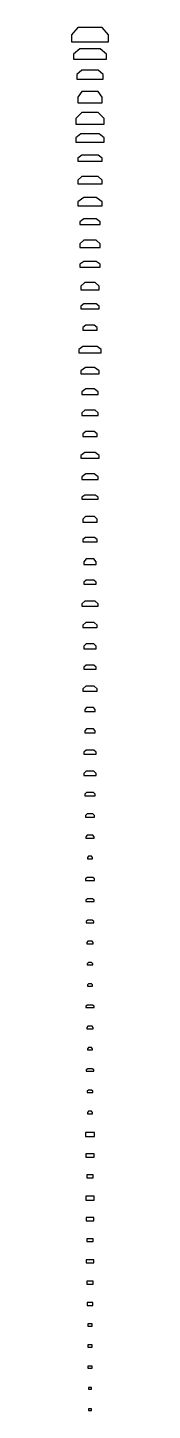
# Model space of a CAD drawing. Header units: metres. Extents: x 5500 to 14500, y -400 to 338000.
import ezdxf

# ---------------------------------------------------------------- set-up
doc = ezdxf.new("R2010")
doc.units = ezdxf.units.M

# ---------------------------------------------------------------- blocks, each defined once
blk = doc.blocks.new('5d5de94f-8a1f-46da-915c-43829c715016_3')
at = {"linetype": 'Continuous'}
blk.add_lwpolyline([(350, 0), (0, 0), (-350, 0), (-350, -400), (350, -400), (350, 0)], dxfattribs=at)
blk = doc.blocks.new('3d37e512-cc2f-4c3d-8024-04166e682c41_3')
at = {"linetype": 'Continuous'}
blk.add_lwpolyline([(400, 0), (0, 0), (-400, 0), (-400, -400), (400, -400), (400, 0)], dxfattribs=at)
blk = doc.blocks.new('2a50be27-398c-409e-9bae-6b66a91eae61_3')
at = {"linetype": 'Continuous'}
blk.add_lwpolyline([(500, 0), (0, 0), (-500, 0), (-500, -500), (500, -500), (500, 0)], dxfattribs=at)
blk = doc.blocks.new('1421df76-17d2-4d24-96e9-8cd9027ca617_3')
at = {"linetype": 'Continuous'}
blk.add_lwpolyline([(500, 0), (0, 0), (-500, 0), (-500, -500), (500, -500), (500, 0)], dxfattribs=at)
blk = doc.blocks.new('108c6125-4af4-4e92-b837-7bc6d1035538_3')
at = {"linetype": 'Continuous'}
blk.add_lwpolyline([(500, 0), (0, 0), (-500, 0), (-500, -600), (500, -600), (500, 0)], dxfattribs=at)
blk = doc.blocks.new('0b9fb1de-28af-4af9-8cb6-05856df35520_3')
at = {"linetype": 'Continuous'}
blk.add_lwpolyline([(700, 0), (0, 0), (-700, 0), (-700, -700), (700, -700), (700, 0)], dxfattribs=at)
blk = doc.blocks.new('7c900b3e-a316-4fc6-9d76-9eb1088e04bc_3')
at = {"linetype": 'Continuous'}
blk.add_lwpolyline([(800, 0), (0, 0), (-800, 0), (-800, -700), (800, -700), (800, 0)], dxfattribs=at)
blk = doc.blocks.new('1d57f048-96b5-4258-9f76-1beeaf7da490_3')
at = {"linetype": 'Continuous'}
blk.add_lwpolyline([(900, 0), (0, 0), (-900, 0), (-900, -700), (900, -700), (900, 0)], dxfattribs=at)
blk = doc.blocks.new('9ef034a0-a302-4d30-9e07-aa50593786bf_3')
at = {"linetype": 'Continuous'}
blk.add_lwpolyline([(800, 0), (0, 0), (-800, 0), (-800, -700), (800, -700), (800, 0)], dxfattribs=at)
blk = doc.blocks.new('18ac3429-5d69-4fa1-967b-d31f4e5ffcef_3')
at = {"linetype": 'Continuous'}
blk.add_lwpolyline([(900, 0), (0, 0), (-900, 0), (-900, -800), (900, -800), (900, 0)], dxfattribs=at)
blk = doc.blocks.new('934e56eb-ec02-491c-a95f-d647253b2b73_3')
at = {"linetype": 'Continuous'}
blk.add_lwpolyline([(1000, 0), (0, 0), (-1000, 0), (-1000, -1000), (1000, -1000), (1000, 0)], dxfattribs=at)
blk = doc.blocks.new('16e08440-d3ff-4a67-9b86-09301c4ea193_3')
at = {"linetype": 'Continuous'}
blk.add_lwpolyline([(800, 0), (0, 0), (-800, 0), (-800, -700), (800, -700), (800, 0)], dxfattribs=at)
blk = doc.blocks.new('cfaba256-83f3-4e5f-968b-c9d81c9dd7db_3')
at = {"linetype": 'Continuous'}
blk.add_lwpolyline([(1000, 0), (0, 0), (-1000, 0), (-1000, -800), (1000, -800), (1000, 0)], dxfattribs=at)
blk = doc.blocks.new('de4ee984-c810-47dc-ba15-55fd705dee78_3')
at = {"linetype": 'Continuous'}
blk.add_lwpolyline([(1100, 0), (0, 0), (-1100, 0), (-1100, -1000), (1100, -1000), (1100, 0)], dxfattribs=at)
blk = doc.blocks.new('5b6e9f0c-0fa3-4bc4-aea2-5b2d18349c4b_3')
at = {"linetype": 'Continuous'}
blk.add_lwpolyline([(400, 0), (0, 0), (-400, 0), (-600, -300), (-600, -600), (600, -600), (600, -300), (400, 0)], dxfattribs=at)
blk = doc.blocks.new('881f239e-30e0-4710-805f-d9c94285895e_3')
at = {"linetype": 'Continuous'}
blk.add_lwpolyline([(400, 0), (0, 0), (-400, 0), (-700, -300), (-700, -600), (700, -600), (700, -300), (400, 0)], dxfattribs=at)
blk = doc.blocks.new('6b1bec9e-63cd-4e17-98cc-31097463af0c_3')
at = {"linetype": 'Continuous'}
blk.add_lwpolyline([(500, 0), (0, 0), (-500, 0), (-900, -300), (-900, -600), (900, -600), (900, -300), (500, 0)], dxfattribs=at)
blk = doc.blocks.new('e57fc443-0ae6-47fa-a3f6-ba8484c9a322_3')
at = {"linetype": 'Continuous'}
blk.add_lwpolyline([(400, 0), (0, 0), (-400, 0), (-600, -300), (-600, -600), (600, -600), (600, -300), (400, 0)], dxfattribs=at)
blk = doc.blocks.new('d40e0b62-8974-41d9-9ab5-ca1cba6a4f08_3')
at = {"linetype": 'Continuous'}
blk.add_lwpolyline([(500, 0), (0, 0), (-500, 0), (-800, -300), (-800, -600), (800, -600), (800, -300), (500, 0)], dxfattribs=at)
blk = doc.blocks.new('5dca65a1-25fe-4155-8877-a6fd65b73071_3')
at = {"linetype": 'Continuous'}
blk.add_lwpolyline([(600, 0), (0, 0), (-600, 0), (-1000, -300), (-1000, -600), (1000, -600), (1000, -300), (600, 0)], dxfattribs=at)
blk = doc.blocks.new('59d0921e-63ad-4994-9639-d1af5ec0e437_3')
at = {"linetype": 'Continuous'}
blk.add_lwpolyline([(400, 0), (0, 0), (-400, 0), (-600, -300), (-600, -600), (600, -600), (600, -300), (400, 0)], dxfattribs=at)
blk = doc.blocks.new('6cb2f22e-7a91-4858-8411-90a9db50746c_3')
at = {"linetype": 'Continuous'}
blk.add_lwpolyline([(400, 0), (0, 0), (-400, 0), (-700, -300), (-700, -600), (700, -600), (700, -300), (400, 0)], dxfattribs=at)
blk = doc.blocks.new('67d2b31a-aa99-46d1-80e1-6fe71f1e6304_3')
at = {"linetype": 'Continuous'}
blk.add_lwpolyline([(500, 0), (0, 0), (-500, 0), (-800, -300), (-800, -600), (800, -600), (800, -300), (500, 0)], dxfattribs=at)
blk = doc.blocks.new('284f9a85-4452-4457-a8d3-3bce02d111c9_3')
at = {"linetype": 'Continuous'}
blk.add_lwpolyline([(500, 0), (0, 0), (-500, 0), (-900, -350), (-900, -700), (900, -700), (900, -350), (500, 0)], dxfattribs=at)
blk = doc.blocks.new('162b7792-7f5a-497d-9767-f4c01158a51f_3')
at = {"linetype": 'Continuous'}
blk.add_lwpolyline([(600, 0), (0, 0), (-600, 0), (-1000, -350), (-1000, -700), (1000, -700), (1000, -350), (600, 0)], dxfattribs=at)
blk = doc.blocks.new('9df16467-07fe-4bca-9a44-a1aa724c11a5_3')
at = {"linetype": 'Continuous'}
blk.add_lwpolyline([(700, 0), (0, 0), (-700, 0), (-1100, -350), (-1100, -700), (1100, -700), (1100, -350), (700, 0)], dxfattribs=at)
blk = doc.blocks.new('4e106b41-99e2-4e55-811c-46b188e8b2ad_3')
at = {"linetype": 'Continuous'}
blk.add_lwpolyline([(400, 0), (0, 0), (-400, 0), (-600, -300), (-600, -600), (600, -600), (600, -300), (400, 0)], dxfattribs=at)
blk = doc.blocks.new('c62e080d-5787-4cff-9dc0-476718dbe57d_3')
at = {"linetype": 'Continuous'}
blk.add_lwpolyline([(700, 0), (0, 0), (-700, 0), (-1000, -400), (-1000, -800), (1000, -800), (1000, -400), (700, 0)], dxfattribs=at)
blk = doc.blocks.new('46f2415d-5de8-492a-b0c4-8cb2f5ce439d_3')
at = {"linetype": 'Continuous'}
blk.add_lwpolyline([(700, 0), (0, 0), (-700, 0), (-1100, -400), (-1100, -800), (1100, -800), (1100, -400), (700, 0)], dxfattribs=at)
blk = doc.blocks.new('85d1d1e8-8b48-4a85-ba3d-3e11cce955e9_3')
at = {"linetype": 'Continuous'}
blk.add_lwpolyline([(850, 0), (0, 0), (-850, 0), (-1250, -400), (-1250, -800), (1250, -800), (1250, -400), (850, 0)], dxfattribs=at)
blk = doc.blocks.new('33b0242f-51ab-4687-8b66-1341622850e7_3')
at = {"linetype": 'Continuous'}
blk.add_lwpolyline([(900, 0), (0, 0), (-900, 0), (-1500, -500), (-1500, -1000), (1500, -1000), (1500, -500), (900, 0)], dxfattribs=at)
blk = doc.blocks.new('d7a86ba8-ddac-44f6-a147-34aba0c35a28_3')
at = {"linetype": 'Continuous'}
blk.add_lwpolyline([(900, 0), (0, 0), (-900, 0), (-1500, -500), (-1500, -1000), (1500, -1000), (1500, -500), (900, 0)], dxfattribs=at)
blk = doc.blocks.new('2f59de96-500e-4f26-850b-fe827d7084e2_3')
at = {"linetype": 'Continuous'}
blk.add_lwpolyline([(850, 0), (0, 0), (-850, 0), (-1250, -500), (-1250, -1000), (1250, -1000), (1250, -500), (850, 0)], dxfattribs=at)
blk = doc.blocks.new('c457601c-9f22-48cf-a52b-36950a1be519_3')
at = {"linetype": 'Continuous'}
blk.add_lwpolyline([(850, 0), (0, 0), (-850, 0), (-1250, -500), (-1250, -1000), (1250, -1000), (1250, -500), (850, 0)], dxfattribs=at)
blk = doc.blocks.new('4be0d8e9-3169-4907-b84f-3670204021fb_3')
at = {"linetype": 'Continuous'}
blk.add_lwpolyline([(1000, 0), (0, 0), (-1000, 0), (-1750, -600), (-1750, -1200), (1750, -1200), (1750, -600), (1000, 0)], dxfattribs=at)
blk = doc.blocks.new('f427cd80-9565-48ac-8f35-f31c295c432f_3')
at = {"linetype": 'Continuous'}
blk.add_lwpolyline([(900, 0), (0, 0), (-900, 0), (-1500, -500), (-1500, -1000), (1500, -1000), (1500, -500), (900, 0)], dxfattribs=at)
blk = doc.blocks.new('f7676c1e-2eff-4bb6-ad91-8808277379a7_3')
at = {"linetype": 'Continuous'}
blk.add_lwpolyline([(900, 0), (0, 0), (-900, 0), (-1500, -600), (-1500, -1200), (1500, -1200), (1500, -600), (900, 0)], dxfattribs=at)
blk = doc.blocks.new('5450c80e-32cd-41a9-84e5-c9596c232aec_3')
at = {"linetype": 'Continuous'}
blk.add_lwpolyline([(1000, 0), (0, 0), (-1000, 0), (-1750, -600), (-1750, -1200), (1750, -1200), (1750, -600), (1000, 0)], dxfattribs=at)
blk = doc.blocks.new('26e443fd-6deb-4acb-8128-c4106467fd50_3')
at = {"linetype": 'Continuous'}
blk.add_lwpolyline([(1250, 0), (0, 0), (-1250, 0), (-2000, -600), (-2000, -1200), (2000, -1200), (2000, -600), (1250, 0)], dxfattribs=at)
blk = doc.blocks.new('6c7be111-8931-49d9-a0a5-d9d489dbf8a0_3')
at = {"linetype": 'Continuous'}
blk.add_lwpolyline([(900, 0), (0, 0), (-900, 0), (-1500, -500), (-1500, -1000), (1500, -1000), (1500, -500), (900, 0)], dxfattribs=at)
blk = doc.blocks.new('381dd8d4-7c11-4189-be37-c1597880124a_3')
at = {"linetype": 'Continuous'}
blk.add_lwpolyline([(900, 0), (0, 0), (-900, 0), (-1500, -700), (-1500, -1400), (1500, -1400), (1500, -700), (900, 0)], dxfattribs=at)
blk = doc.blocks.new('2f315acc-1d14-4fdb-85e2-1b4d2ee8494b_3')
at = {"linetype": 'Continuous'}
blk.add_lwpolyline([(1100, 0), (0, 0), (-1100, 0), (-1750, -500), (-1750, -1000), (1750, -1000), (1750, -500), (1100, 0)], dxfattribs=at)
blk = doc.blocks.new('1331c848-c357-4e53-aecd-9ddcb28a73c6_3')
at = {"linetype": 'Continuous'}
blk.add_lwpolyline([(1100, 0), (0, 0), (-1100, 0), (-1750, -700), (-1750, -1400), (1750, -1400), (1750, -700), (1100, 0)], dxfattribs=at)
blk = doc.blocks.new('e684283f-6fed-42d0-b548-c22b693192e5_3')
at = {"linetype": 'Continuous'}
blk.add_lwpolyline([(1250, 0), (0, 0), (-1250, 0), (-2000, -500), (-2000, -1000), (2000, -1000), (2000, -500), (1250, 0)], dxfattribs=at)
blk = doc.blocks.new('318f3e86-3e11-4033-9660-d843ea7c2668_3')
at = {"linetype": 'Continuous'}
blk.add_lwpolyline([(1000, 0), (0, 0), (-1000, 0), (-2000, -700), (-2000, -1400), (2000, -1400), (2000, -700), (1000, 0)], dxfattribs=at)
blk = doc.blocks.new('4be8643f-d11e-4612-86d2-3effe4e30432_3')
at = {"linetype": 'Continuous'}
blk.add_lwpolyline([(1250, 0), (0, 0), (-1250, 0), (-2250, -700), (-2250, -1400), (2250, -1400), (2250, -700), (1250, 0)], dxfattribs=at)
blk = doc.blocks.new('8e7f45dd-e4f2-4f06-857e-b4a37dd7c8d2_3')
at = {"linetype": 'Continuous'}
blk.add_lwpolyline([(1000, 0), (0, 0), (-1000, 0), (-1750, -625), (-1750, -1250), (1750, -1250), (1750, -625), (1000, 0)], dxfattribs=at)
blk = doc.blocks.new('a8b34031-8a0a-4cd0-b17b-606a12a67d3d_3')
at = {"linetype": 'Continuous'}
blk.add_lwpolyline([(1250, 0), (0, 0), (-1250, 0), (-2000, -650), (-2000, -1300), (2000, -1300), (2000, -650), (1250, 0)], dxfattribs=at)
blk = doc.blocks.new('b1297078-0509-4958-9249-a3da5e20b02e_3')
at = {"linetype": 'Continuous'}
blk.add_lwpolyline([(1000, 0), (0, 0), (-1000, 0), (-2000, -700), (-2000, -1400), (2000, -1400), (2000, -700), (1000, 0)], dxfattribs=at)
blk = doc.blocks.new('9997fac2-9350-419b-839e-7d56a375e7af_3')
at = {"linetype": 'Continuous'}
blk.add_lwpolyline([(1100, 0), (0, 0), (-1100, 0), (-2250, -750), (-2250, -1500), (2250, -1500), (2250, -750), (1100, 0)], dxfattribs=at)
blk = doc.blocks.new('c3c3337a-799d-42a1-8eb3-9dbd4c3f34d3_3')
at = {"linetype": 'Continuous'}
blk.add_lwpolyline([(1750, 0), (0, 0), (-1750, 0), (-2750, -800), (-2750, -1600), (2750, -1600), (2750, -800), (1750, 0)], dxfattribs=at)
blk = doc.blocks.new('5979d79a-0070-4480-bd86-9d5246443b73_3')
at = {"linetype": 'Continuous'}
blk.add_lwpolyline([(1000, 0), (0, 0), (-1000, 0), (-1750, -600), (-1750, -1200), (1750, -1200), (1750, -600), (1000, 0)], dxfattribs=at)
blk = doc.blocks.new('a7a73a99-ca53-4634-974f-7e0adebc2223_3')
at = {"linetype": 'Continuous'}
blk.add_lwpolyline([(1500, 0), (0, 0), (-1500, 0), (-2250, -600), (-2250, -1200), (2250, -1200), (2250, -600), (1500, 0)], dxfattribs=at)
blk = doc.blocks.new('835abeba-d5cf-40fc-a9e3-76bd68087fdd_3')
at = {"linetype": 'Continuous'}
blk.add_lwpolyline([(1300, 0), (0, 0), (-1300, 0), (-2250, -900), (-2250, -1800), (2250, -1800), (2250, -900), (1300, 0)], dxfattribs=at)
blk = doc.blocks.new('bb578f0b-54f3-41c1-a4c2-a0011a7786cd_3')
at = {"linetype": 'Continuous'}
blk.add_lwpolyline([(1500, 0), (0, 0), (-1500, 0), (-2500, -700), (-2500, -1400), (2500, -1400), (2500, -700), (1500, 0)], dxfattribs=at)
blk = doc.blocks.new('5111b0cb-b9ae-46d6-9bed-bedf1e5e5b85_3')
at = {"linetype": 'Continuous'}
blk.add_lwpolyline([(1500, 0), (0, 0), (-1500, 0), (-2500, -900), (-2500, -1800), (2500, -1800), (2500, -900), (1500, 0)], dxfattribs=at)
blk = doc.blocks.new('929234e6-8f86-487c-aa0f-d2ca7054d226_3')
at = {"linetype": 'Continuous'}
blk.add_lwpolyline([(1500, 0), (0, 0), (-1500, 0), (-2500, -700), (-2500, -1400), (2500, -1400), (2500, -700), (1500, 0)], dxfattribs=at)
blk = doc.blocks.new('7acc6b75-5cf5-4525-ac10-d138cf6e9b3c_3')
at = {"linetype": 'Continuous'}
blk.add_lwpolyline([(1500, 0), (0, 0), (-1500, 0), (-3000, -1000), (-3000, -2000), (3000, -2000), (3000, -1000), (1500, 0)], dxfattribs=at)
blk = doc.blocks.new('77bf8571-821b-4fe2-b4fe-b2447ca35d6c_3')
at = {"linetype": 'Continuous'}
blk.add_lwpolyline([(2000, 0), (0, 0), (-2000, 0), (-3000, -900), (-3000, -1800), (3000, -1800), (3000, -900), (2000, 0)], dxfattribs=at)
blk = doc.blocks.new('6376ec4f-a704-4646-950d-6bc3e7f95525_3')
at = {"linetype": 'Continuous'}
blk.add_lwpolyline([(2000, 0), (0, 0), (-2000, 0), (-3000, -750), (-3000, -1500), (3000, -1500), (3000, -750), (2000, 0)], dxfattribs=at)
blk = doc.blocks.new('0e4ded43-18b7-4845-b87c-def75b348da4_3')
at = {"linetype": 'Continuous'}
blk.add_lwpolyline([(2250, 0), (0, 0), (-2250, 0), (-3500, -1000), (-3500, -2000), (3500, -2000), (3500, -1000), (2250, 0)], dxfattribs=at)
blk = doc.blocks.new('097fe93e-3e32-49ab-aff4-04cfe931042a_3')
at = {"linetype": 'Continuous'}
blk.add_lwpolyline([(2000, 0), (0, 0), (-2000, 0), (-3500, -1400), (-3500, -2800), (3500, -2800), (3500, -1400), (2000, 0)], dxfattribs=at)
blk = doc.blocks.new('5b733696-da9e-4960-ab40-9755a4a7b574_3')
at = {"linetype": 'Continuous'}
blk.add_lwpolyline([(2000, 0), (0, 0), (-2000, 0), (-3000, -1400), (-3000, -2800), (3000, -2800), (3000, -1400), (2000, 0)], dxfattribs=at)
blk = doc.blocks.new('89540880-9bbc-40e4-88e8-10222c9cacd5_3')
at = {"linetype": 'Continuous'}
blk.add_lwpolyline([(2000, 0), (0, 0), (-2000, 0), (-3250, -1100), (-3250, -2200), (3250, -2200), (3250, -1100), (2000, 0)], dxfattribs=at)
blk = doc.blocks.new('03da27e3-a1c4-4259-87d3-301b6c3ab388_3')
at = {"linetype": 'Continuous'}
blk.add_lwpolyline([(2500, 0), (0, 0), (-2500, 0), (-4000, -1250), (-4000, -2500), (4000, -2500), (4000, -1250), (2500, 0)], dxfattribs=at)
blk = doc.blocks.new('ad70952a-172c-4dbf-bc90-a08a2307baeb_3')
at = {"linetype": 'Continuous'}
blk.add_lwpolyline([(3000, 0), (0, 0), (-3000, 0), (-4500, -1750), (-4500, -3500), (4500, -3500), (4500, -1750), (3000, 0)], dxfattribs=at)

msp = doc.modelspace()

# ---------------------------------------------------------------- block references
at = {"linetype": 'Continuous'}
for name, p in [('ad70952a-172c-4dbf-bc90-a08a2307baeb_3', (10000, 338000)), ('03da27e3-a1c4-4259-87d3-301b6c3ab388_3', (10000, 332800)), ('89540880-9bbc-40e4-88e8-10222c9cacd5_3', (10000, 327600)), ('5b733696-da9e-4960-ab40-9755a4a7b574_3', (10000, 322400)), ('097fe93e-3e32-49ab-aff4-04cfe931042a_3', (10000, 317200)), ('0e4ded43-18b7-4845-b87c-def75b348da4_3', (10000, 312000)), ('6376ec4f-a704-4646-950d-6bc3e7f95525_3', (10000, 306800)), ('77bf8571-821b-4fe2-b4fe-b2447ca35d6c_3', (10000, 301600)), ('7acc6b75-5cf5-4525-ac10-d138cf6e9b3c_3', (10000, 296400)), ('929234e6-8f86-487c-aa0f-d2ca7054d226_3', (10000, 291200)), ('5111b0cb-b9ae-46d6-9bed-bedf1e5e5b85_3', (10000, 286000)), ('bb578f0b-54f3-41c1-a4c2-a0011a7786cd_3', (10000, 280800)), ('835abeba-d5cf-40fc-a9e3-76bd68087fdd_3', (10000, 275600)), ('a7a73a99-ca53-4634-974f-7e0adebc2223_3', (10000, 270400)), ('5979d79a-0070-4480-bd86-9d5246443b73_3', (10000, 265200)), ('c3c3337a-799d-42a1-8eb3-9dbd4c3f34d3_3', (10000, 260000)), ('9997fac2-9350-419b-839e-7d56a375e7af_3', (10000, 254800)), ('b1297078-0509-4958-9249-a3da5e20b02e_3', (10000, 249600)), ('a8b34031-8a0a-4cd0-b17b-606a12a67d3d_3', (10000, 244400)), ('8e7f45dd-e4f2-4f06-857e-b4a37dd7c8d2_3', (10000, 239200)), ('4be8643f-d11e-4612-86d2-3effe4e30432_3', (10000, 234000)), ('318f3e86-3e11-4033-9660-d843ea7c2668_3', (10000, 228800)), ('e684283f-6fed-42d0-b548-c22b693192e5_3', (10000, 223600)), ('1331c848-c357-4e53-aecd-9ddcb28a73c6_3', (10000, 218400)), ('2f315acc-1d14-4fdb-85e2-1b4d2ee8494b_3', (10000, 213200)), ('381dd8d4-7c11-4189-be37-c1597880124a_3', (10000, 208000)), ('6c7be111-8931-49d9-a0a5-d9d489dbf8a0_3', (10000, 202800)), ('26e443fd-6deb-4acb-8128-c4106467fd50_3', (10000, 197600)), ('5450c80e-32cd-41a9-84e5-c9596c232aec_3', (10000, 192400)), ('f7676c1e-2eff-4bb6-ad91-8808277379a7_3', (10000, 187200)), ('f427cd80-9565-48ac-8f35-f31c295c432f_3', (10000, 182000)), ('4be0d8e9-3169-4907-b84f-3670204021fb_3', (10000, 176800)), ('c457601c-9f22-48cf-a52b-36950a1be519_3', (10000, 171600)), ('2f59de96-500e-4f26-850b-fe827d7084e2_3', (10000, 166400)), ('d7a86ba8-ddac-44f6-a147-34aba0c35a28_3', (10000, 161200)), ('33b0242f-51ab-4687-8b66-1341622850e7_3', (10000, 156000)), ('85d1d1e8-8b48-4a85-ba3d-3e11cce955e9_3', (10000, 150800)), ('46f2415d-5de8-492a-b0c4-8cb2f5ce439d_3', (10000, 145600)), ('c62e080d-5787-4cff-9dc0-476718dbe57d_3', (10000, 140400)), ('4e106b41-99e2-4e55-811c-46b188e8b2ad_3', (10000, 135200)), ('9df16467-07fe-4bca-9a44-a1aa724c11a5_3', (10000, 130000)), ('162b7792-7f5a-497d-9767-f4c01158a51f_3', (10000, 124800)), ('284f9a85-4452-4457-a8d3-3bce02d111c9_3', (10000, 119600)), ('67d2b31a-aa99-46d1-80e1-6fe71f1e6304_3', (10000, 114400)), ('6cb2f22e-7a91-4858-8411-90a9db50746c_3', (10000, 109200)), ('59d0921e-63ad-4994-9639-d1af5ec0e437_3', (10000, 104000)), ('5dca65a1-25fe-4155-8877-a6fd65b73071_3', (10000, 98800)), ('d40e0b62-8974-41d9-9ab5-ca1cba6a4f08_3', (10000, 93600)), ('e57fc443-0ae6-47fa-a3f6-ba8484c9a322_3', (10000, 88400)), ('6b1bec9e-63cd-4e17-98cc-31097463af0c_3', (10000, 83200)), ('881f239e-30e0-4710-805f-d9c94285895e_3', (10000, 78000)), ('5b6e9f0c-0fa3-4bc4-aea2-5b2d18349c4b_3', (10000, 72800)), ('de4ee984-c810-47dc-ba15-55fd705dee78_3', (10000, 67600)), ('cfaba256-83f3-4e5f-968b-c9d81c9dd7db_3', (10000, 62400)), ('16e08440-d3ff-4a67-9b86-09301c4ea193_3', (10000, 57200)), ('934e56eb-ec02-491c-a95f-d647253b2b73_3', (10000, 52000)), ('18ac3429-5d69-4fa1-967b-d31f4e5ffcef_3', (10000, 46800)), ('9ef034a0-a302-4d30-9e07-aa50593786bf_3', (10000, 41600)), ('1d57f048-96b5-4258-9f76-1beeaf7da490_3', (10000, 36400)), ('7c900b3e-a316-4fc6-9d76-9eb1088e04bc_3', (10000, 31200)), ('0b9fb1de-28af-4af9-8cb6-05856df35520_3', (10000, 26000)), ('108c6125-4af4-4e92-b837-7bc6d1035538_3', (10000, 20800)), ('1421df76-17d2-4d24-96e9-8cd9027ca617_3', (10000, 15600)), ('2a50be27-398c-409e-9bae-6b66a91eae61_3', (10000, 10400)), ('3d37e512-cc2f-4c3d-8024-04166e682c41_3', (10000, 5200)), ('5d5de94f-8a1f-46da-915c-43829c715016_3', (10000, 0))]:
    msp.add_blockref(name, p, dxfattribs=at)

doc.saveas('drawing.dxf')
